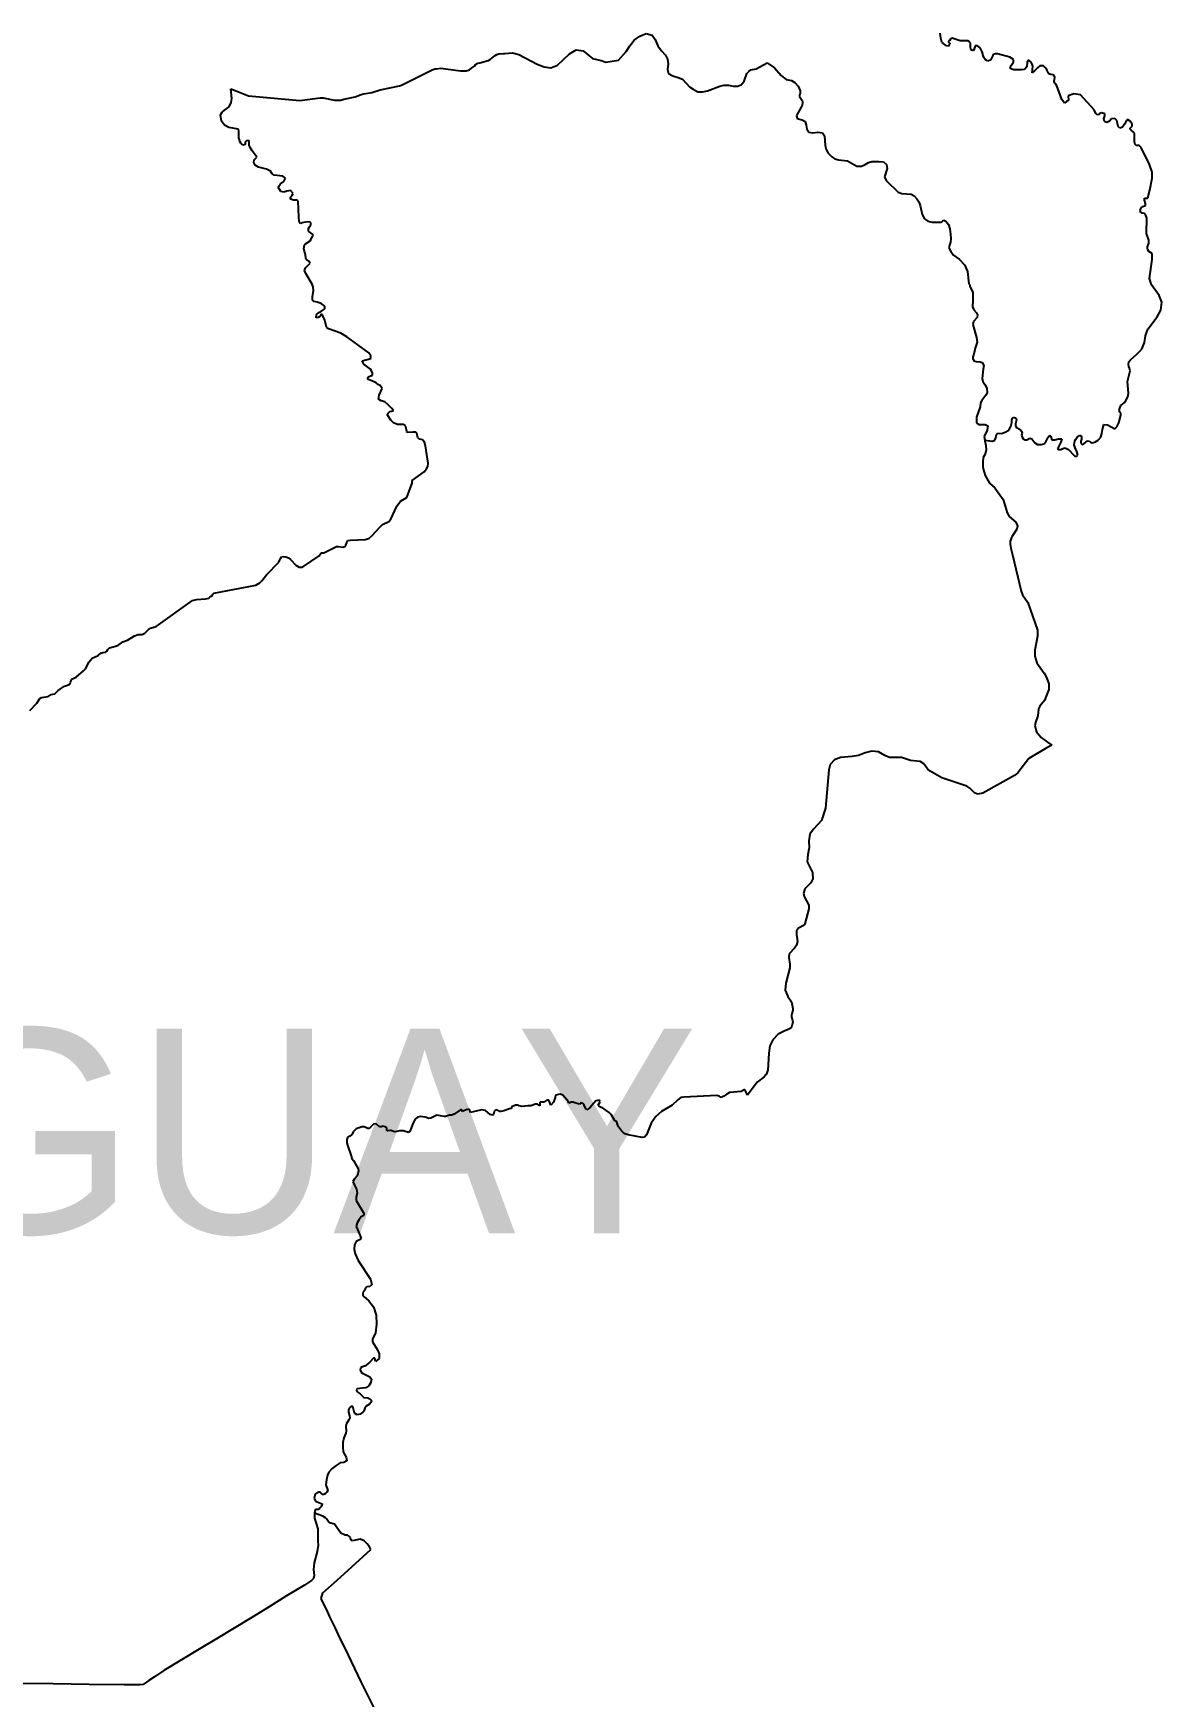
# Model space of a CAD drawing. Header units: metres. Extents: x 0 to 1325, y -1 to 773.
# Drawn here: x 442.94 to 465, y 458.05 to 490.56 of the extents above; entities that cross this region are included whole.
import ezdxf
from ezdxf.enums import TextEntityAlignment as Align

# ---------------------------------------------------------------- set-up
doc = ezdxf.new("R2010")
doc.units = ezdxf.units.M

msp = doc.modelspace()

# ---------------------------------------------------------------- linework, layer by layer
at = {"layer": 'SCORE'}
for points in [[(454.6, 490.318), (454.69, 490.428)], [(454.69, 490.428), (454.8, 490.508)], [(454.8, 490.508), (454.92, 490.558)], [(454.92, 490.558), (455.04, 490.528)], [(455.04, 490.528), (455.1, 490.438)], [(455.1, 490.438), (455.15, 490.318)], [(460.68, 490.468), (460.67, 490.568)], [(460.7, 490.388), (460.68, 490.468)], [(460.74, 490.358), (460.7, 490.388)], [(460.79, 490.318), (460.74, 490.358)], [(460.84, 490.418), (460.83, 490.408)], [(460.83, 490.408), (460.83, 490.388)], [(460.83, 490.388), (460.85, 490.368)], [(460.86, 490.348), (460.83, 490.308)], [(460.85, 490.418), (460.84, 490.418)], [(460.87, 490.448), (460.85, 490.418)], [(460.85, 490.368), (460.86, 490.348)], [(460.88, 490.458), (460.87, 490.448)], [(460.9, 490.468), (460.88, 490.458)], [(461.06, 490.418), (460.9, 490.468)], [(461.09, 490.418), (461.06, 490.418)], [(461.17, 490.418), (461.09, 490.418)], [(461.21, 490.418), (461.17, 490.418)], [(461.24, 490.398), (461.21, 490.418)], [(461.26, 490.378), (461.24, 490.398)], [(461.26, 490.348), (461.26, 490.378)], [(461.26, 490.298), (461.26, 490.348)], [(451.67, 489.988), (451.83, 490.028)], [(451.83, 490.028), (451.84, 490.028)], [(451.84, 490.028), (451.87, 490.048)], [(451.87, 490.048), (451.97, 490.128)], [(451.97, 490.128), (452, 490.148)], [(452, 490.148), (452.04, 490.158)], [(452.04, 490.158), (452.05, 490.158)], [(452.05, 490.158), (452.13, 490.168)], [(452.13, 490.168), (452.16, 490.168)], [(452.16, 490.168), (452.31, 490.178)], [(452.31, 490.178), (452.43, 490.148)], [(452.43, 490.148), (452.79, 489.958)], [(453.19, 489.938), (453.42, 490.158)], [(453.42, 490.158), (453.55, 490.238)], [(453.55, 490.238), (453.69, 490.218)], [(453.69, 490.218), (453.87, 490.068)], [(453.87, 490.068), (454.04, 490.028)], [(454.04, 490.028), (454.13, 489.998)], [(454.13, 489.998), (454.38, 490.038)], [(454.38, 490.038), (454.53, 490.208)], [(454.53, 490.208), (454.6, 490.318)], [(455.15, 490.318), (455.22, 490.218)], [(455.22, 490.218), (455.3, 490.138)], [(455.3, 490.138), (455.34, 490.058)], [(455.34, 490.058), (455.35, 489.968)], [(460.83, 490.308), (460.79, 490.318)], [(461.27, 490.248), (461.26, 490.298)], [(461.3, 490.228), (461.27, 490.248)], [(461.32, 490.228), (461.3, 490.228)], [(461.33, 490.238), (461.32, 490.228)], [(461.35, 490.318), (461.33, 490.238)], [(461.4, 490.318), (461.35, 490.318)], [(461.45, 490.278), (461.4, 490.318)], [(461.49, 490.198), (461.45, 490.278)], [(461.51, 490.128), (461.49, 490.198)], [(461.52, 490.088), (461.51, 490.128)], [(461.55, 490.048), (461.52, 490.088)], [(461.58, 490.028), (461.55, 490.048)], [(461.6, 490.018), (461.58, 490.028)], [(461.62, 490.028), (461.6, 490.018)], [(461.65, 490.038), (461.62, 490.028)], [(461.66, 490.048), (461.65, 490.038)], [(461.7, 490.128), (461.66, 490.048)], [(461.71, 490.148), (461.7, 490.128)], [(461.75, 490.158), (461.71, 490.148)], [(461.79, 490.158), (461.75, 490.158)], [(462.03, 490.098), (461.79, 490.158)], [(462.1, 490.048), (462.03, 490.098)], [(462.1, 489.998), (462.1, 490.048)], [(462.38, 490.028), (462.37, 489.998)], [(462.41, 490.028), (462.38, 490.028)], [(462.45, 489.998), (462.41, 490.028)], [(450.14, 489.548), (450.74, 489.848)], [(450.74, 489.848), (450.79, 489.868)], [(450.79, 489.868), (450.82, 489.868)], [(450.82, 489.868), (450.91, 489.878)], [(450.91, 489.878), (451.29, 489.828)], [(451.29, 489.828), (451.38, 489.828)], [(451.38, 489.828), (451.4, 489.828)], [(451.4, 489.828), (451.47, 489.848)], [(451.47, 489.848), (451.51, 489.878)], [(451.51, 489.878), (451.57, 489.928)], [(451.57, 489.928), (451.59, 489.958)], [(451.59, 489.958), (451.63, 489.978)], [(451.63, 489.978), (451.67, 489.988)], [(452.79, 489.958), (452.93, 489.908)], [(452.93, 489.908), (453.06, 489.888)], [(453.06, 489.888), (453.19, 489.938)], [(455.35, 489.968), (455.34, 489.858)], [(455.34, 489.858), (455.36, 489.778)], [(455.36, 489.778), (455.44, 489.728)], [(455.44, 489.728), (455.55, 489.698)], [(455.55, 489.698), (455.63, 489.668)], [(456.84, 489.628), (456.89, 489.778)], [(456.89, 489.778), (456.93, 489.818)], [(456.93, 489.818), (456.97, 489.848)], [(456.97, 489.848), (457.07, 489.868)], [(457.07, 489.868), (457.29, 489.988)], [(457.29, 489.988), (457.43, 489.888)], [(457.43, 489.888), (457.56, 489.738)], [(457.56, 489.738), (457.66, 489.658)], [(462.04, 489.908), (462.1, 489.998)], [(462.05, 489.868), (462.04, 489.908)], [(462.11, 489.848), (462.05, 489.868)], [(462.26, 489.848), (462.11, 489.848)], [(462.32, 489.858), (462.26, 489.848)], [(462.36, 489.908), (462.32, 489.858)], [(462.37, 489.998), (462.36, 489.908)], [(462.47, 489.958), (462.45, 489.998)], [(462.48, 489.918), (462.47, 489.958)], [(462.47, 489.788), (462.48, 489.918)], [(462.52, 489.838), (462.47, 489.788)], [(462.57, 489.888), (462.52, 489.838)], [(462.62, 489.928), (462.57, 489.888)], [(462.69, 489.928), (462.62, 489.928)], [(462.71, 489.908), (462.69, 489.928)], [(462.74, 489.878), (462.71, 489.908)], [(462.76, 489.838), (462.74, 489.878)], [(462.77, 489.808), (462.76, 489.838)], [(462.79, 489.768), (462.77, 489.808)], [(462.83, 489.758), (462.79, 489.768)], [(462.87, 489.748), (462.83, 489.758)], [(462.9, 489.738), (462.87, 489.748)], [(462.91, 489.708), (462.9, 489.738)], [(462.9, 489.618), (462.91, 489.708)], [(446.82, 489.288), (446.8, 489.478)], [(446.8, 489.478), (446.82, 489.468)], [(446.82, 489.468), (447.15, 489.338)], [(449.23, 489.318), (449.35, 489.368)], [(449.35, 489.368), (449.4, 489.378)], [(449.4, 489.378), (449.56, 489.408)], [(449.56, 489.408), (449.72, 489.458)], [(449.72, 489.458), (450.1, 489.538)], [(450.1, 489.538), (450.14, 489.548)], [(455.63, 489.668), (455.77, 489.518)], [(455.77, 489.518), (455.84, 489.468)], [(455.84, 489.468), (455.93, 489.418)], [(455.93, 489.418), (456.02, 489.418)], [(456.02, 489.418), (456.12, 489.438)], [(456.12, 489.438), (456.36, 489.528)], [(456.36, 489.528), (456.44, 489.548)], [(456.44, 489.548), (456.51, 489.548)], [(456.51, 489.548), (456.53, 489.548)], [(456.53, 489.548), (456.62, 489.528)], [(456.62, 489.528), (456.71, 489.528)], [(456.71, 489.528), (456.78, 489.558)], [(456.78, 489.558), (456.84, 489.628)], [(457.66, 489.658), (457.76, 489.638)], [(457.76, 489.638), (457.83, 489.598)], [(457.83, 489.598), (457.89, 489.528)], [(457.89, 489.528), (457.93, 489.438)], [(457.93, 489.388), (457.92, 489.358)], [(457.92, 489.358), (457.92, 489.328)], [(457.93, 489.438), (457.93, 489.388)], [(462.91, 489.588), (462.9, 489.618)], [(462.93, 489.568), (462.91, 489.588)], [(462.95, 489.538), (462.93, 489.568)], [(463.05, 489.268), (462.95, 489.538)], [(463.28, 489.378), (463.17, 489.338)], [(463.41, 489.358), (463.28, 489.378)], [(463.68, 489.068), (463.41, 489.358)], [(446.63, 489.018), (446.68, 489.058)], [(446.68, 489.058), (446.77, 489.128)], [(446.77, 489.128), (446.81, 489.208)], [(446.81, 489.208), (446.82, 489.288)], [(447.15, 489.338), (448.15, 489.248)], [(448.15, 489.248), (448.55, 489.298)], [(448.55, 489.298), (448.61, 489.298)], [(448.61, 489.298), (448.83, 489.258)], [(448.83, 489.258), (448.95, 489.258)], [(448.95, 489.258), (449.01, 489.278)], [(449.01, 489.278), (449.23, 489.318)], [(457.95, 489.118), (457.86, 488.958)], [(457.92, 489.328), (457.97, 489.248)], [(457.97, 489.158), (457.95, 489.118)], [(457.97, 489.248), (457.98, 489.208)], [(457.98, 489.208), (457.97, 489.158)], [(463.1, 489.198), (463.05, 489.268)], [(463.14, 489.228), (463.1, 489.198)], [(463.18, 489.248), (463.14, 489.228)], [(463.17, 489.338), (463.18, 489.248)], [(463.71, 488.998), (463.68, 489.068)], [(446.6, 488.968), (446.63, 489.018)], [(446.62, 488.848), (446.6, 488.968)], [(446.68, 488.768), (446.62, 488.848)], [(446.76, 488.718), (446.68, 488.768)], [(446.95, 488.688), (446.76, 488.718)], [(457.86, 488.958), (457.87, 488.898)], [(457.87, 488.898), (457.97, 488.868)], [(457.97, 488.868), (458.03, 488.838)], [(458.03, 488.838), (458.05, 488.768)], [(458.05, 488.768), (458.06, 488.688)], [(463.73, 488.978), (463.71, 488.998)], [(463.76, 488.968), (463.73, 488.978)], [(463.78, 488.978), (463.76, 488.968)], [(463.79, 488.998), (463.78, 488.978)], [(463.82, 489.008), (463.79, 488.998)], [(463.89, 488.988), (463.82, 489.008)], [(463.87, 488.888), (463.89, 488.948)], [(463.88, 488.838), (463.87, 488.888)], [(463.93, 488.818), (463.88, 488.838)], [(463.89, 488.948), (463.89, 488.988)], [(463.98, 488.848), (463.93, 488.818)], [(464.02, 488.888), (463.98, 488.848)], [(464.08, 488.898), (464.02, 488.888)], [(464.12, 488.858), (464.08, 488.898)], [(464.15, 488.738), (464.12, 488.858)], [(464.18, 488.708), (464.15, 488.738)], [(464.23, 488.728), (464.18, 488.708)], [(464.27, 488.788), (464.23, 488.728)], [(464.31, 488.858), (464.27, 488.788)], [(464.33, 488.878), (464.31, 488.858)], [(464.38, 488.848), (464.33, 488.878)], [(464.42, 488.788), (464.38, 488.848)], [(464.38, 488.708), (464.42, 488.748)], [(464.38, 488.688), (464.38, 488.708)], [(464.42, 488.748), (464.42, 488.788)], [(446.96, 488.648), (446.95, 488.688)], [(446.96, 488.588), (446.96, 488.648)], [(446.96, 488.518), (446.96, 488.588)], [(446.97, 488.478), (446.96, 488.518)], [(446.98, 488.448), (446.97, 488.478)], [(447, 488.418), (446.98, 488.448)], [(447.02, 488.388), (447, 488.418)], [(447.05, 488.378), (447.02, 488.388)], [(447.08, 488.388), (447.05, 488.378)], [(447.09, 488.448), (447.08, 488.438)], [(447.08, 488.438), (447.08, 488.418)], [(447.08, 488.418), (447.08, 488.388)], [(447.11, 488.458), (447.09, 488.448)], [(447.15, 488.468), (447.11, 488.458)], [(447.16, 488.448), (447.15, 488.468)], [(447.16, 488.378), (447.16, 488.448)], [(447.17, 488.358), (447.16, 488.378)], [(458.06, 488.688), (458.1, 488.628)], [(458.1, 488.628), (458.18, 488.618)], [(458.18, 488.618), (458.28, 488.628)], [(458.28, 488.628), (458.37, 488.618)], [(458.37, 488.618), (458.41, 488.558)], [(458.41, 488.558), (458.42, 488.368)], [(464.4, 488.668), (464.38, 488.688)], [(464.45, 488.628), (464.4, 488.668)], [(464.47, 488.608), (464.45, 488.628)], [(464.47, 488.548), (464.47, 488.608)], [(464.47, 488.438), (464.47, 488.548)], [(464.48, 488.388), (464.47, 488.438)], [(464.5, 488.368), (464.48, 488.388)], [(447.18, 488.328), (447.17, 488.358)], [(447.22, 488.268), (447.18, 488.328)], [(447.28, 488.188), (447.22, 488.268)], [(447.25, 488.038), (447.26, 488.088)], [(447.26, 488.088), (447.31, 488.138)], [(447.31, 488.138), (447.28, 488.188)], [(458.42, 488.368), (458.44, 488.288)], [(458.44, 488.288), (458.48, 488.218)], [(458.48, 488.218), (458.55, 488.148)], [(458.55, 488.148), (458.61, 488.108)], [(458.61, 488.108), (458.68, 488.088)], [(458.68, 488.088), (458.86, 488.068)], [(458.86, 488.068), (459.04, 487.968)], [(459.27, 488.038), (459.33, 488.058)], [(459.33, 488.058), (459.47, 488.058)], [(459.47, 488.058), (459.56, 488.048)], [(464.56, 488.368), (464.5, 488.368)], [(464.58, 488.348), (464.56, 488.368)], [(464.6, 488.328), (464.58, 488.348)], [(464.76, 487.998), (464.6, 488.328)], [(447.28, 487.988), (447.25, 488.038)], [(447.34, 487.948), (447.28, 487.988)], [(447.5, 487.908), (447.34, 487.948)], [(447.58, 487.868), (447.5, 487.908)], [(447.61, 487.818), (447.58, 487.868)], [(447.65, 487.788), (447.61, 487.818)], [(447.82, 487.768), (447.65, 487.788)], [(447.87, 487.728), (447.82, 487.768)], [(447.84, 487.668), (447.87, 487.728)], [(459.04, 487.968), (459.13, 487.968)], [(459.13, 487.968), (459.2, 487.998)], [(459.2, 487.998), (459.27, 488.038)], [(459.56, 488.048), (459.62, 487.998)], [(459.63, 487.918), (459.58, 487.758)], [(459.58, 487.758), (459.61, 487.688)], [(459.62, 487.998), (459.63, 487.918)], [(464.81, 487.848), (464.76, 487.998)], [(464.77, 487.498), (464.81, 487.728)], [(464.81, 487.728), (464.81, 487.848)], [(447.73, 487.558), (447.77, 487.618)], [(447.78, 487.468), (447.73, 487.558)], [(447.77, 487.618), (447.84, 487.668)], [(447.84, 487.458), (447.78, 487.468)], [(447.9, 487.478), (447.84, 487.458)], [(447.97, 487.488), (447.9, 487.478)], [(448.02, 487.428), (447.97, 487.488)], [(448, 487.398), (448.02, 487.428)], [(459.61, 487.688), (459.85, 487.458)], [(459.85, 487.458), (459.92, 487.428)], [(459.92, 487.428), (460.1, 487.418)], [(460.1, 487.418), (460.16, 487.388)], [(464.73, 487.348), (464.77, 487.498)], [(447.97, 487.358), (448, 487.398)], [(447.97, 487.318), (447.97, 487.358)], [(448.03, 487.298), (447.97, 487.318)], [(448.07, 487.298), (448.03, 487.298)], [(448.1, 487.298), (448.07, 487.298)], [(448.12, 487.278), (448.1, 487.298)], [(448.13, 486.968), (448.12, 487.278)], [(460.16, 487.388), (460.21, 487.328)], [(460.21, 487.328), (460.25, 487.268)], [(460.25, 487.268), (460.28, 487.198)], [(460.28, 487.198), (460.32, 487.018)], [(464.58, 487.098), (464.6, 487.148)], [(464.59, 487.058), (464.58, 487.098)], [(464.6, 487.148), (464.63, 487.178)], [(464.63, 487.178), (464.66, 487.188)], [(464.66, 487.298), (464.66, 487.338)], [(464.66, 487.338), (464.67, 487.338)], [(464.68, 487.238), (464.66, 487.298)], [(464.66, 487.188), (464.68, 487.198)], [(464.67, 487.338), (464.72, 487.338)], [(464.68, 487.198), (464.68, 487.238)], [(464.72, 487.338), (464.73, 487.348)], [(448.14, 486.888), (448.13, 486.968)], [(448.16, 486.848), (448.14, 486.888)], [(448.17, 486.838), (448.16, 486.848)], [(448.19, 486.858), (448.17, 486.838)], [(448.31, 486.878), (448.19, 486.858)], [(448.35, 486.868), (448.31, 486.878)], [(448.32, 486.748), (448.34, 486.778)], [(448.34, 486.778), (448.36, 486.808)], [(448.37, 486.848), (448.35, 486.868)], [(448.36, 486.808), (448.37, 486.848)], [(460.32, 487.018), (460.36, 486.938)], [(460.36, 486.938), (460.43, 486.888)], [(460.43, 486.888), (460.51, 486.868)], [(460.51, 486.868), (460.68, 486.868)], [(460.68, 486.868), (460.7, 486.878)], [(460.7, 486.878), (460.72, 486.898)], [(460.72, 486.898), (460.74, 486.908)], [(460.74, 486.908), (460.78, 486.888)], [(460.78, 486.888), (460.83, 486.828)], [(460.83, 486.828), (460.86, 486.738)], [(464.62, 487.048), (464.59, 487.058)], [(464.66, 487.038), (464.62, 487.048)], [(464.68, 487.018), (464.66, 487.038)], [(464.71, 486.948), (464.68, 487.018)], [(464.7, 486.728), (464.71, 486.878)], [(464.71, 486.878), (464.71, 486.948)], [(448.23, 486.358), (448.24, 486.428)], [(448.24, 486.428), (448.26, 486.448)], [(448.26, 486.448), (448.35, 486.508)], [(448.32, 486.698), (448.32, 486.748)], [(448.33, 486.688), (448.32, 486.698)], [(448.4, 486.638), (448.33, 486.688)], [(448.35, 486.508), (448.37, 486.538)], [(448.37, 486.538), (448.4, 486.598)], [(448.42, 486.618), (448.4, 486.638)], [(448.4, 486.598), (448.42, 486.618)], [(460.87, 486.478), (460.85, 486.418)], [(460.86, 486.738), (460.87, 486.638)], [(460.87, 486.638), (460.88, 486.548)], [(460.88, 486.548), (460.87, 486.478)], [(464.7, 486.648), (464.7, 486.728)], [(464.75, 486.518), (464.7, 486.648)], [(464.72, 486.388), (464.74, 486.438)], [(464.74, 486.438), (464.75, 486.458)], [(464.75, 486.458), (464.75, 486.518)], [(448.24, 486.298), (448.23, 486.358)], [(448.26, 486.238), (448.24, 486.298)], [(448.27, 486.168), (448.26, 486.238)], [(448.28, 486.138), (448.27, 486.168)], [(448.33, 486.108), (448.28, 486.138)], [(448.35, 486.068), (448.33, 486.108)], [(460.85, 486.418), (460.84, 486.368)], [(460.84, 486.368), (460.88, 486.298)], [(460.88, 486.298), (460.93, 486.228)], [(460.93, 486.228), (461.04, 486.148)], [(461.04, 486.148), (461.15, 486.028)], [(464.72, 486.358), (464.72, 486.388)], [(464.73, 486.328), (464.72, 486.358)], [(464.75, 486.298), (464.73, 486.328)], [(464.81, 486.258), (464.75, 486.298)], [(464.76, 485.768), (464.81, 486.138)], [(464.81, 486.138), (464.81, 486.258)], [(448.24, 485.928), (448.26, 485.978)], [(448.27, 485.868), (448.24, 485.928)], [(448.26, 485.978), (448.35, 486.068)], [(448.39, 485.658), (448.27, 485.868)], [(461.15, 486.028), (461.18, 485.968)], [(461.18, 485.968), (461.2, 485.908)], [(461.2, 485.908), (461.23, 485.668)], [(448.41, 485.598), (448.39, 485.658)], [(448.4, 485.408), (448.42, 485.538)], [(448.42, 485.538), (448.41, 485.598)], [(461.23, 485.668), (461.25, 485.648)], [(461.25, 485.648), (461.25, 485.618)], [(461.25, 485.618), (461.31, 485.498)], [(461.31, 485.498), (461.31, 485.318)], [(464.8, 485.648), (464.76, 485.768)], [(464.95, 485.438), (464.8, 485.648)], [(448.4, 485.348), (448.4, 485.408)], [(448.43, 485.318), (448.4, 485.348)], [(448.49, 485.308), (448.43, 485.318)], [(448.57, 485.278), (448.49, 485.308)], [(448.52, 485.108), (448.58, 485.138)], [(448.64, 485.228), (448.57, 485.278)], [(448.58, 485.138), (448.64, 485.178)], [(448.64, 485.178), (448.64, 485.228)], [(461.31, 485.318), (461.3, 485.238)], [(461.3, 485.238), (461.3, 485.228)], [(461.3, 485.228), (461.3, 485.218)], [(461.3, 485.218), (461.33, 485.158)], [(461.33, 485.158), (461.38, 485.098)], [(464.91, 485.018), (464.98, 485.148)], [(465, 485.308), (464.95, 485.438)], [(464.98, 485.148), (465, 485.308)], [(448.47, 484.998), (448.48, 485.068)], [(448.51, 485.008), (448.47, 484.998)], [(448.48, 485.068), (448.52, 485.108)], [(448.54, 485.028), (448.51, 485.008)], [(448.56, 485.048), (448.54, 485.028)], [(448.57, 485.078), (448.56, 485.048)], [(448.6, 485.038), (448.57, 485.078)], [(448.64, 484.958), (448.6, 485.038)], [(448.67, 484.818), (448.64, 484.958)], [(448.71, 484.788), (448.67, 484.818)], [(461.32, 484.928), (461.31, 484.868)], [(461.31, 484.868), (461.38, 484.618)], [(461.39, 485.008), (461.32, 484.928)], [(461.38, 485.098), (461.4, 485.058)], [(461.4, 485.058), (461.39, 485.008)], [(464.73, 484.778), (464.91, 485.018)], [(448.95, 484.698), (448.71, 484.788)], [(449.07, 484.628), (448.95, 484.698)], [(449.5, 484.318), (449.07, 484.628)], [(461.39, 484.528), (461.35, 484.408)], [(461.38, 484.618), (461.39, 484.528)], [(464.61, 484.388), (464.66, 484.518)], [(464.66, 484.518), (464.68, 484.648)], [(464.68, 484.648), (464.73, 484.778)], [(449.37, 484.158), (449.54, 484.208)], [(449.4, 484.098), (449.37, 484.158)], [(449.54, 484.258), (449.5, 484.318)], [(449.54, 484.208), (449.54, 484.258)], [(461.33, 484.288), (461.31, 484.238)], [(461.31, 484.238), (461.31, 484.208)], [(461.31, 484.208), (461.33, 484.158)], [(461.35, 484.408), (461.33, 484.288)], [(461.33, 484.158), (461.37, 484.148)], [(464.36, 484.138), (464.39, 484.178)], [(464.39, 484.178), (464.51, 484.288)], [(464.51, 484.288), (464.61, 484.388)], [(449.53, 483.998), (449.4, 484.098)], [(449.48, 483.818), (449.49, 483.848)], [(449.49, 483.848), (449.57, 483.878)], [(449.55, 483.968), (449.53, 483.998)], [(449.57, 483.918), (449.55, 483.968)], [(449.57, 483.878), (449.57, 483.918)], [(461.37, 484.148), (461.45, 484.138)], [(461.45, 484.138), (461.49, 484.128)], [(461.49, 484.128), (461.52, 484.068)], [(461.51, 483.998), (461.49, 483.818)], [(461.52, 484.068), (461.51, 483.998)], [(464.33, 483.758), (464.38, 483.968)], [(464.35, 484.088), (464.36, 484.138)], [(464.36, 484.048), (464.35, 484.088)], [(464.37, 484.018), (464.36, 484.048)], [(464.38, 483.968), (464.37, 484.018)], [(449.49, 483.798), (449.48, 483.818)], [(449.56, 483.768), (449.49, 483.798)], [(449.64, 483.728), (449.56, 483.768)], [(449.69, 483.688), (449.64, 483.728)], [(449.72, 483.678), (449.69, 483.688)], [(449.7, 483.488), (449.76, 483.618)], [(449.76, 483.618), (449.72, 483.678)], [(461.49, 483.818), (461.5, 483.758)], [(461.5, 483.758), (461.54, 483.698)], [(461.54, 483.698), (461.58, 483.628)], [(461.59, 483.538), (461.56, 483.488)], [(461.58, 483.628), (461.59, 483.538)], [(464.35, 483.528), (464.33, 483.758)], [(464.34, 483.458), (464.35, 483.528)], [(449.69, 483.408), (449.7, 483.488)], [(449.74, 483.378), (449.69, 483.408)], [(449.81, 483.358), (449.74, 483.378)], [(449.88, 483.298), (449.81, 483.358)], [(449.94, 483.238), (449.88, 483.298)], [(449.91, 483.168), (449.94, 483.178)], [(449.98, 483.188), (449.94, 483.238)], [(449.94, 483.178), (449.98, 483.188)], [(461.45, 483.258), (461.38, 483.058)], [(461.46, 483.338), (461.45, 483.258)], [(461.48, 483.388), (461.46, 483.338)], [(461.56, 483.488), (461.48, 483.388)], [(464.17, 483.188), (464.18, 483.238)], [(464.18, 483.158), (464.17, 483.188)], [(464.18, 483.238), (464.2, 483.288)], [(464.2, 483.288), (464.27, 483.348)], [(464.27, 483.348), (464.3, 483.388)], [(464.3, 483.388), (464.34, 483.458)], [(449.86, 483.108), (449.88, 483.138)], [(449.93, 482.998), (449.86, 483.108)], [(449.88, 483.138), (449.91, 483.168)], [(449.98, 482.948), (449.93, 482.998)], [(450.06, 482.918), (449.98, 482.948)], [(450.1, 482.918), (450.06, 482.918)], [(450.14, 482.918), (450.1, 482.918)], [(450.17, 482.918), (450.14, 482.918)], [(450.21, 482.898), (450.17, 482.918)], [(450.22, 482.868), (450.21, 482.898)], [(450.24, 482.778), (450.22, 482.868)], [(461.38, 483.058), (461.38, 482.948)], [(461.38, 482.948), (461.42, 482.918)], [(461.42, 482.918), (461.55, 482.918)], [(461.55, 482.918), (461.6, 482.888)], [(461.6, 482.888), (461.59, 482.808)], [(462.01, 482.808), (462.05, 482.878)], [(462.05, 482.878), (462.07, 482.958)], [(462.07, 482.998), (462.08, 483.038)], [(462.07, 482.958), (462.07, 482.998)], [(462.08, 483.038), (462.1, 483.058)], [(462.1, 483.058), (462.14, 483.048)], [(462.14, 483.048), (462.16, 483.008)], [(462.16, 483.008), (462.14, 482.928)], [(462.14, 482.928), (462.14, 482.888)], [(462.14, 482.888), (462.16, 482.858)], [(462.16, 482.858), (462.23, 482.818)], [(463.84, 482.818), (463.87, 482.918)], [(463.87, 482.918), (463.94, 482.908)], [(463.94, 482.908), (464.08, 482.828)], [(464.08, 482.828), (464.12, 482.868)], [(464.12, 482.868), (464.16, 482.948)], [(464.16, 482.948), (464.2, 483.098)], [(464.2, 483.128), (464.18, 483.158)], [(464.2, 483.098), (464.2, 483.128)], [(450.25, 482.758), (450.24, 482.778)], [(450.36, 482.768), (450.25, 482.758)], [(450.42, 482.768), (450.36, 482.768)], [(450.44, 482.748), (450.42, 482.768)], [(450.46, 482.658), (450.44, 482.748)], [(450.5, 482.628), (450.46, 482.658)], [(450.55, 482.618), (450.5, 482.628)], [(450.59, 482.568), (450.55, 482.618)], [(450.61, 482.498), (450.59, 482.568)], [(461.59, 482.808), (461.53, 482.678)], [(461.53, 482.678), (461.54, 482.608)], [(461.54, 482.608), (461.69, 482.588)], [(461.54, 482.608), (461.54, 482.598)], [(461.54, 482.598), (461.56, 482.508)], [(461.69, 482.588), (461.74, 482.608)], [(461.74, 482.608), (461.76, 482.658)], [(461.76, 482.658), (461.77, 482.718)], [(461.77, 482.718), (461.79, 482.748)], [(461.79, 482.748), (461.87, 482.738)], [(461.87, 482.738), (461.94, 482.768)], [(461.94, 482.768), (462.01, 482.808)], [(462.23, 482.818), (462.26, 482.788)], [(462.26, 482.788), (462.27, 482.748)], [(462.27, 482.748), (462.26, 482.708)], [(462.26, 482.708), (462.27, 482.668)], [(462.27, 482.668), (462.29, 482.638)], [(462.29, 482.638), (462.33, 482.618)], [(462.33, 482.618), (462.36, 482.618)], [(462.36, 482.618), (462.42, 482.648)], [(462.42, 482.648), (462.46, 482.638)], [(462.46, 482.638), (462.52, 482.558)], [(462.52, 482.558), (462.57, 482.528)], [(462.57, 482.528), (462.65, 482.528)], [(462.65, 482.528), (462.7, 482.538)], [(462.7, 482.538), (462.74, 482.588)], [(462.74, 482.588), (462.78, 482.668)], [(462.78, 482.668), (462.81, 482.708)], [(462.81, 482.708), (462.83, 482.678)], [(462.83, 482.678), (462.85, 482.618)], [(462.85, 482.618), (462.88, 482.618)], [(462.88, 482.618), (462.91, 482.618)], [(462.91, 482.618), (462.98, 482.638)], [(463.03, 482.568), (462.96, 482.438)], [(462.98, 482.638), (463.05, 482.638)], [(463.05, 482.638), (463.03, 482.568)], [(463.29, 482.518), (463.3, 482.598)], [(463.3, 482.598), (463.32, 482.628)], [(463.32, 482.628), (463.35, 482.668)], [(463.35, 482.668), (463.39, 482.698)], [(463.39, 482.698), (463.42, 482.698)], [(463.42, 482.698), (463.43, 482.668)], [(463.43, 482.628), (463.42, 482.588)], [(463.42, 482.588), (463.42, 482.548)], [(463.42, 482.548), (463.45, 482.518)], [(463.43, 482.668), (463.43, 482.628)], [(463.45, 482.518), (463.48, 482.538)], [(463.48, 482.538), (463.55, 482.598)], [(463.55, 482.598), (463.59, 482.588)], [(463.59, 482.588), (463.61, 482.568)], [(463.61, 482.568), (463.64, 482.558)], [(463.64, 482.558), (463.69, 482.568)], [(463.69, 482.568), (463.76, 482.608)], [(463.76, 482.608), (463.81, 482.668)], [(463.81, 482.668), (463.83, 482.738)], [(463.83, 482.738), (463.84, 482.818)], [(450.66, 482.158), (450.61, 482.498)], [(461.51, 482.268), (461.5, 482.178)], [(461.55, 482.338), (461.51, 482.268)], [(461.57, 482.418), (461.55, 482.338)], [(461.56, 482.508), (461.57, 482.418)], [(462.96, 482.438), (462.99, 482.428)], [(462.99, 482.428), (463.03, 482.428)], [(463.03, 482.428), (463.1, 482.458)], [(463.1, 482.458), (463.14, 482.448)], [(463.14, 482.448), (463.18, 482.428)], [(463.18, 482.428), (463.28, 482.318)], [(463.28, 482.318), (463.3, 482.298)], [(463.31, 482.458), (463.29, 482.518)], [(463.3, 482.298), (463.32, 482.298)], [(463.34, 482.388), (463.31, 482.458)], [(463.32, 482.298), (463.34, 482.298)], [(463.36, 482.318), (463.34, 482.388)], [(463.34, 482.298), (463.36, 482.318)], [(450.35, 481.818), (450.58, 481.988)], [(450.58, 481.988), (450.63, 482.048)], [(450.63, 482.048), (450.65, 482.098)], [(450.65, 482.098), (450.66, 482.158)], [(461.5, 482.178), (461.5, 482.098)], [(461.5, 482.098), (461.51, 482.048)], [(461.51, 482.048), (461.55, 481.918)], [(461.55, 481.918), (461.63, 481.768)], [(450.24, 481.488), (450.35, 481.768)], [(450.35, 481.768), (450.35, 481.818)], [(461.63, 481.768), (461.74, 481.678)], [(461.74, 481.678), (461.8, 481.588)], [(461.8, 481.588), (461.9, 481.448)], [(449.93, 481.068), (450.05, 481.318)], [(450.05, 481.318), (450.12, 481.418)], [(450.12, 481.418), (450.24, 481.488)], [(461.9, 481.448), (461.98, 481.188)], [(449.56, 480.738), (449.72, 480.918)], [(449.72, 480.918), (449.77, 480.958)], [(449.77, 480.958), (449.89, 481.018)], [(449.89, 481.018), (449.93, 481.068)], [(461.98, 481.188), (462.02, 481.118)], [(462.02, 481.118), (462.15, 481.008)], [(462.15, 481.008), (462.18, 480.938)], [(462.18, 480.938), (462.17, 480.868)], [(449.05, 480.558), (449.07, 480.608)], [(449.07, 480.608), (449.09, 480.648)], [(449.09, 480.648), (449.14, 480.658)], [(449.14, 480.658), (449.43, 480.668)], [(449.43, 480.668), (449.5, 480.688)], [(449.5, 480.688), (449.56, 480.738)], [(462.07, 480.718), (462.04, 480.638)], [(462.04, 480.638), (462.04, 480.578)], [(462.04, 480.578), (462.05, 480.498)], [(462.17, 480.868), (462.07, 480.718)], [(447.74, 480.228), (447.76, 480.268)], [(447.76, 480.268), (447.77, 480.298)], [(447.77, 480.298), (447.79, 480.328)], [(447.79, 480.328), (447.84, 480.338)], [(447.84, 480.338), (447.88, 480.328)], [(447.88, 480.328), (447.93, 480.308)], [(447.93, 480.308), (447.97, 480.278)], [(447.97, 480.278), (448.07, 480.168)], [(448.2, 480.128), (448.53, 480.348)], [(448.53, 480.348), (448.57, 480.408)], [(448.57, 480.408), (448.62, 480.408)], [(448.62, 480.408), (448.87, 480.528)], [(448.87, 480.528), (448.91, 480.528)], [(448.91, 480.528), (448.99, 480.518)], [(448.99, 480.518), (449.03, 480.528)], [(449.03, 480.528), (449.05, 480.558)], [(462.05, 480.498), (462.08, 480.368)], [(462.08, 480.368), (462.25, 479.658)], [(447.41, 479.858), (447.5, 479.978)], [(447.5, 479.978), (447.74, 480.228)], [(448.07, 480.168), (448.14, 480.128)], [(448.14, 480.128), (448.2, 480.128)], [(446.44, 479.568), (446.45, 479.598)], [(446.45, 479.598), (446.47, 479.618)], [(446.47, 479.618), (447.29, 479.778)], [(447.29, 479.778), (447.37, 479.818)], [(447.37, 479.818), (447.41, 479.858)], [(462.25, 479.658), (462.28, 479.588)], [(445.34, 478.968), (446.05, 479.478)], [(446.05, 479.478), (446.13, 479.498)], [(446.13, 479.498), (446.31, 479.508)], [(446.31, 479.508), (446.37, 479.518)], [(446.37, 479.518), (446.39, 479.538)], [(446.39, 479.538), (446.42, 479.558)], [(446.42, 479.558), (446.44, 479.568)], [(462.28, 479.588), (462.38, 479.438)], [(462.38, 479.438), (462.43, 479.308)], [(462.43, 479.308), (462.57, 478.898)], [(445.23, 478.938), (445.34, 478.968)], [(444.59, 478.598), (444.69, 478.668)], [(444.69, 478.668), (444.78, 478.698)], [(444.78, 478.698), (444.92, 478.788)], [(444.92, 478.788), (444.99, 478.808)], [(444.99, 478.808), (445.06, 478.808)], [(445.06, 478.808), (445.08, 478.818)], [(445.08, 478.818), (445.12, 478.838)], [(445.12, 478.838), (445.19, 478.908)], [(445.19, 478.908), (445.23, 478.938)], [(462.57, 478.778), (462.52, 478.508)], [(462.57, 478.898), (462.57, 478.778)], [(444.03, 478.278), (444.09, 478.348)], [(444.09, 478.348), (444.21, 478.398)], [(444.21, 478.398), (444.26, 478.448)], [(444.26, 478.448), (444.3, 478.458)], [(444.3, 478.458), (444.35, 478.468)], [(444.35, 478.468), (444.38, 478.488)], [(444.38, 478.488), (444.4, 478.518)], [(444.4, 478.518), (444.43, 478.548)], [(444.43, 478.548), (444.59, 478.598)], [(462.52, 478.508), (462.52, 478.388)], [(462.52, 478.388), (462.56, 478.258)], [(443.69, 477.938), (443.78, 477.978)], [(443.78, 477.978), (443.92, 478.098)], [(443.92, 478.098), (443.96, 478.138)], [(443.96, 478.138), (444.03, 478.278)], [(462.56, 478.258), (462.7, 478.058)], [(462.7, 478.058), (462.75, 477.968)], [(443.29, 477.638), (443.36, 477.648)], [(443.36, 477.648), (443.39, 477.678)], [(443.39, 477.678), (443.43, 477.718)], [(443.43, 477.718), (443.47, 477.748)], [(443.47, 477.748), (443.55, 477.798)], [(443.55, 477.798), (443.63, 477.828)], [(443.63, 477.828), (443.66, 477.848)], [(443.66, 477.848), (443.67, 477.878)], [(443.67, 477.878), (443.68, 477.908)], [(443.68, 477.908), (443.69, 477.938)], [(462.79, 477.738), (462.74, 477.608)], [(462.75, 477.968), (462.79, 477.848)], [(462.79, 477.848), (462.79, 477.738)], [(442.87, 477.328), (443.01, 477.468)], [(443.01, 477.468), (443.07, 477.558)], [(443.07, 477.558), (443.1, 477.578)], [(443.1, 477.578), (443.14, 477.588)], [(443.14, 477.588), (443.23, 477.598)], [(443.23, 477.598), (443.29, 477.638)], [(462.59, 477.358), (462.58, 477.218)], [(462.62, 477.408), (462.59, 477.358)], [(462.71, 477.518), (462.62, 477.408)], [(462.74, 477.608), (462.71, 477.518)], [(462.53, 477.088), (462.52, 477.028)], [(462.52, 477.028), (462.55, 476.908)], [(462.58, 477.218), (462.53, 477.088)], [(462.55, 476.908), (462.64, 476.798)], [(462.64, 476.798), (462.77, 476.708)], [(462.77, 476.708), (462.85, 476.648)], [(458.6, 476.358), (458.52, 476.268)], [(458.72, 476.408), (458.6, 476.358)], [(458.95, 476.428), (458.72, 476.408)], [(459.07, 476.448), (458.95, 476.428)], [(459.2, 476.498), (459.07, 476.448)], [(459.33, 476.528), (459.2, 476.498)], [(459.46, 476.518), (459.33, 476.528)], [(459.59, 476.448), (459.46, 476.518)], [(459.68, 476.408), (459.59, 476.448)], [(459.91, 476.408), (459.68, 476.408)], [(460.03, 476.368), (459.91, 476.408)], [(460.09, 476.348), (460.03, 476.368)], [(460.21, 476.338), (460.09, 476.348)], [(462.4, 476.388), (462.19, 476.108)], [(462.74, 476.588), (462.4, 476.388)], [(462.85, 476.648), (462.74, 476.588)], [(458.49, 476.168), (458.43, 475.418)], [(458.52, 476.268), (458.49, 476.168)], [(460.28, 476.328), (460.21, 476.338)], [(460.34, 476.288), (460.28, 476.328)], [(460.42, 476.188), (460.34, 476.288)], [(460.47, 476.138), (460.42, 476.188)], [(460.7, 476.008), (460.47, 476.138)], [(462.12, 476.058), (461.5, 475.708)], [(462.19, 476.108), (462.12, 476.058)], [(461.19, 475.848), (460.7, 476.008)], [(461.25, 475.808), (461.19, 475.848)], [(461.34, 475.718), (461.25, 475.808)], [(461.4, 475.688), (461.34, 475.718)], [(461.5, 475.708), (461.4, 475.688)], [(458.43, 475.418), (458.35, 475.178)], [(458.35, 475.178), (458.19, 475.008)], [(458.12, 474.908), (458.1, 474.778)], [(458.1, 474.778), (458.11, 474.638)], [(458.19, 475.008), (458.12, 474.908)], [(458.08, 474.508), (458.07, 474.368)], [(458.1, 474.618), (458.08, 474.508)], [(458.11, 474.638), (458.1, 474.618)], [(458.07, 474.368), (458.17, 474.158)], [(458.17, 474.158), (458.18, 474.038)], [(458.02, 473.838), (458, 473.758)], [(458, 473.758), (458.01, 473.688)], [(458.14, 473.958), (458.02, 473.838)], [(458.18, 474.038), (458.14, 473.958)], [(458.01, 473.688), (458.1, 473.518)], [(458.1, 473.448), (458.02, 473.158)], [(458.1, 473.518), (458.1, 473.448)], [(458.01, 473.128), (457.9, 473.068)], [(458.02, 473.158), (458.01, 473.128)], [(457.9, 473.068), (457.86, 473.018)], [(457.86, 473.018), (457.86, 472.948)], [(457.86, 472.948), (457.88, 472.808)], [(457.88, 472.808), (457.86, 472.738)], [(457.72, 472.568), (457.71, 472.498)], [(457.71, 472.498), (457.73, 472.368)], [(457.82, 472.678), (457.72, 472.568)], [(457.86, 472.738), (457.82, 472.678)], [(457.73, 472.298), (457.65, 471.998)], [(457.73, 472.368), (457.73, 472.298)], [(457.65, 471.998), (457.64, 471.858)], [(457.64, 471.858), (457.69, 471.738)], [(457.69, 471.738), (457.76, 471.628)], [(457.76, 471.628), (457.79, 471.498)], [(457.79, 471.468), (457.77, 471.398)], [(457.79, 471.498), (457.79, 471.468)], [(457.77, 471.158), (457.75, 471.118)], [(457.77, 471.398), (457.76, 471.368)], [(457.76, 471.368), (457.76, 471.338)], [(457.76, 471.338), (457.78, 471.268)], [(457.79, 471.238), (457.77, 471.158)], [(457.78, 471.268), (457.79, 471.238)], [(457.4, 470.888), (457.34, 470.768)], [(457.5, 470.998), (457.4, 470.888)], [(457.62, 471.058), (457.5, 470.998)], [(457.7, 471.088), (457.62, 471.058)], [(457.75, 471.118), (457.7, 471.088)], [(457.32, 470.628), (457.3, 470.298)], [(457.34, 470.768), (457.32, 470.628)], [(457.23, 470.168), (457.09, 470.058)], [(457.27, 470.208), (457.23, 470.168)], [(457.3, 470.298), (457.27, 470.208)], [(456.55, 469.858), (456.5, 469.828)], [(456.78, 469.878), (456.55, 469.858)], [(456.85, 469.918), (456.78, 469.878)], [(456.86, 469.888), (456.85, 469.918)], [(456.9, 469.808), (456.86, 469.888)], [(457.09, 470.058), (456.9, 469.808)], [(451.29, 469.518), (451.17, 469.438)], [(451.31, 469.518), (451.29, 469.518)], [(451.33, 469.488), (451.31, 469.518)], [(451.42, 469.528), (451.36, 469.498)], [(451.46, 469.528), (451.42, 469.528)], [(451.48, 469.508), (451.46, 469.528)], [(451.71, 469.518), (451.54, 469.478)], [(451.78, 469.508), (451.71, 469.518)], [(452.01, 469.518), (451.97, 469.508)], [(452.03, 469.508), (452.01, 469.518)], [(452.25, 469.538), (452.14, 469.498)], [(452.28, 469.548), (452.25, 469.538)], [(452.29, 469.558), (452.28, 469.548)], [(452.31, 469.588), (452.29, 469.578)], [(452.29, 469.578), (452.29, 469.558)], [(452.37, 469.608), (452.31, 469.588)], [(452.4, 469.608), (452.37, 469.608)], [(452.42, 469.608), (452.4, 469.608)], [(452.44, 469.598), (452.42, 469.608)], [(452.49, 469.588), (452.44, 469.598)], [(452.61, 469.598), (452.49, 469.588)], [(452.67, 469.598), (452.61, 469.598)], [(452.76, 469.628), (452.67, 469.598)], [(452.8, 469.628), (452.76, 469.628)], [(452.84, 469.598), (452.8, 469.628)], [(452.85, 469.678), (452.84, 469.658)], [(452.84, 469.658), (452.84, 469.598)], [(452.88, 469.668), (452.85, 469.678)], [(452.92, 469.668), (452.88, 469.668)], [(452.98, 469.708), (452.92, 469.668)], [(453.02, 469.708), (452.98, 469.708)], [(453.06, 469.608), (453.02, 469.708)], [(453.11, 469.668), (453.06, 469.608)], [(453.14, 469.758), (453.11, 469.668)], [(453.15, 469.808), (453.14, 469.758)], [(453.24, 469.828), (453.15, 469.808)], [(453.29, 469.808), (453.24, 469.828)], [(453.37, 469.718), (453.29, 469.808)], [(453.4, 469.678), (453.37, 469.718)], [(453.4, 469.658), (453.4, 469.678)], [(453.41, 469.648), (453.4, 469.658)], [(453.46, 469.668), (453.41, 469.648)], [(453.49, 469.668), (453.46, 469.668)], [(453.61, 469.628), (453.49, 469.668)], [(453.64, 469.638), (453.61, 469.628)], [(453.65, 469.658), (453.64, 469.648)], [(453.64, 469.648), (453.64, 469.638)], [(453.69, 469.638), (453.65, 469.658)], [(453.71, 469.608), (453.69, 469.638)], [(453.74, 469.538), (453.71, 469.608)], [(453.76, 469.518), (453.74, 469.538)], [(453.82, 469.558), (453.76, 469.518)], [(453.94, 469.698), (453.82, 469.558)], [(454, 469.708), (453.94, 469.698)], [(453.98, 469.608), (454.02, 469.678)], [(454, 469.588), (453.98, 469.608)], [(454.02, 469.678), (454, 469.708)], [(454.04, 469.568), (454, 469.588)], [(454.07, 469.558), (454.04, 469.568)], [(454.2, 469.468), (454.07, 469.558)], [(455.43, 469.608), (455.22, 469.488)], [(455.54, 469.718), (455.43, 469.608)], [(455.6, 469.758), (455.54, 469.718)], [(455.66, 469.768), (455.6, 469.758)], [(456.3, 469.798), (455.66, 469.768)], [(456.35, 469.788), (456.3, 469.798)], [(456.39, 469.758), (456.35, 469.788)], [(456.44, 469.788), (456.39, 469.758)], [(456.5, 469.828), (456.44, 469.788)], [(449.58, 469.228), (449.53, 469.178)], [(449.6, 469.248), (449.58, 469.228)], [(449.65, 469.238), (449.6, 469.248)], [(449.71, 469.188), (449.65, 469.238)], [(449.78, 469.198), (449.74, 469.188)], [(449.81, 469.188), (449.78, 469.198)], [(450.36, 469.248), (450.3, 469.098)], [(450.4, 469.328), (450.36, 469.248)], [(450.45, 469.378), (450.4, 469.328)], [(450.51, 469.388), (450.45, 469.378)], [(450.6, 469.378), (450.51, 469.388)], [(450.63, 469.368), (450.6, 469.378)], [(450.65, 469.358), (450.63, 469.368)], [(450.67, 469.348), (450.65, 469.358)], [(450.71, 469.358), (450.67, 469.348)], [(450.74, 469.368), (450.71, 469.358)], [(450.83, 469.418), (450.74, 469.368)], [(450.97, 469.388), (450.83, 469.418)], [(451, 469.388), (450.97, 469.388)], [(451.08, 469.418), (451, 469.388)], [(451.12, 469.418), (451.08, 469.418)], [(451.17, 469.438), (451.12, 469.418)], [(451.36, 469.498), (451.33, 469.488)], [(451.48, 469.488), (451.48, 469.508)], [(451.49, 469.468), (451.48, 469.488)], [(451.54, 469.478), (451.49, 469.468)], [(451.87, 469.428), (451.78, 469.508)], [(451.92, 469.418), (451.87, 469.428)], [(451.94, 469.428), (451.92, 469.418)], [(451.95, 469.488), (451.94, 469.428)], [(451.97, 469.508), (451.95, 469.488)], [(452.05, 469.488), (452.03, 469.508)], [(452.08, 469.488), (452.05, 469.488)], [(452.14, 469.498), (452.08, 469.488)], [(454.24, 469.428), (454.2, 469.468)], [(454.3, 469.318), (454.24, 469.428)], [(454.31, 469.308), (454.3, 469.318)], [(454.34, 469.298), (454.31, 469.308)], [(454.35, 469.278), (454.34, 469.298)], [(454.37, 469.218), (454.35, 469.278)], [(454.38, 469.188), (454.37, 469.218)], [(455.02, 469.258), (454.93, 469.028)], [(455.11, 469.388), (455.02, 469.258)], [(455.22, 469.488), (455.11, 469.388)], [(449.08, 468.978), (449.07, 468.938)], [(449.07, 468.938), (449.07, 468.878)], [(449.07, 468.878), (449.08, 468.828)], [(449.13, 469.008), (449.08, 468.978)], [(449.17, 469.038), (449.13, 469.008)], [(449.2, 469.098), (449.17, 469.038)], [(449.25, 469.148), (449.2, 469.098)], [(449.37, 469.188), (449.25, 469.148)], [(449.41, 469.188), (449.37, 469.188)], [(449.48, 469.158), (449.41, 469.188)], [(449.5, 469.158), (449.48, 469.158)], [(449.53, 469.178), (449.5, 469.158)], [(449.74, 469.188), (449.71, 469.188)], [(449.85, 469.168), (449.81, 469.188)], [(449.85, 469.158), (449.85, 469.168)], [(449.85, 469.138), (449.85, 469.158)], [(449.85, 469.118), (449.85, 469.138)], [(449.86, 469.108), (449.85, 469.118)], [(449.87, 469.108), (449.86, 469.108)], [(449.91, 469.118), (449.87, 469.108)], [(449.93, 469.118), (449.91, 469.118)], [(450, 469.088), (449.93, 469.118)], [(450.05, 469.098), (450, 469.088)], [(450.1, 469.108), (450.05, 469.098)], [(450.17, 469.108), (450.1, 469.108)], [(450.21, 469.098), (450.17, 469.108)], [(450.24, 469.088), (450.21, 469.098)], [(450.27, 469.078), (450.24, 469.088)], [(450.3, 469.098), (450.27, 469.078)], [(454.44, 469.108), (454.38, 469.188)], [(454.47, 469.078), (454.44, 469.108)], [(454.51, 469.048), (454.47, 469.078)], [(454.57, 469.028), (454.51, 469.048)], [(454.84, 468.978), (454.57, 469.028)], [(454.89, 468.988), (454.84, 468.978)], [(454.93, 469.028), (454.89, 468.988)], [(449.08, 468.828), (449.16, 468.598)], [(449.16, 468.598), (449.17, 468.568)], [(449.17, 468.568), (449.2, 468.528)], [(449.2, 468.528), (449.29, 468.368)], [(449.28, 468.238), (449.22, 468.168)], [(449.3, 468.328), (449.28, 468.238)], [(449.29, 468.368), (449.3, 468.328)], [(449.22, 468.168), (449.19, 468.118)], [(449.19, 468.118), (449.22, 468.048)], [(449.22, 468.048), (449.26, 467.968)], [(449.26, 467.968), (449.27, 467.888)], [(449.27, 467.888), (449.25, 467.818)], [(449.25, 467.818), (449.25, 467.748)], [(449.25, 467.748), (449.41, 467.488)], [(449.27, 467.308), (449.25, 467.238)], [(449.31, 467.378), (449.27, 467.308)], [(449.35, 467.428), (449.31, 467.378)], [(449.39, 467.448), (449.35, 467.428)], [(449.41, 467.488), (449.39, 467.448)], [(449.25, 466.948), (449.22, 466.878)], [(449.25, 467.238), (449.28, 467.178)], [(449.32, 466.978), (449.25, 466.948)], [(449.28, 467.178), (449.32, 467.088)], [(449.32, 467.088), (449.35, 467.008)], [(449.35, 467.008), (449.32, 466.978)], [(449.22, 466.878), (449.21, 466.798)], [(449.21, 466.798), (449.23, 466.708)], [(449.23, 466.708), (449.29, 466.578)], [(449.29, 466.578), (449.53, 466.208)], [(449.4, 465.968), (449.38, 465.948)], [(449.38, 465.948), (449.38, 465.898)], [(449.42, 465.998), (449.4, 465.968)], [(449.43, 466.018), (449.42, 465.998)], [(449.46, 466.058), (449.43, 466.018)], [(449.52, 466.068), (449.46, 466.058)], [(449.56, 466.108), (449.52, 466.068)], [(449.53, 466.208), (449.56, 466.108)], [(449.38, 465.898), (449.4, 465.868)], [(449.4, 465.868), (449.5, 465.788)], [(449.5, 465.788), (449.59, 465.668)], [(449.59, 465.668), (449.64, 465.508)], [(449.65, 465.328), (449.63, 465.158)], [(449.64, 465.508), (449.65, 465.328)], [(449.63, 465.158), (449.57, 465.038)], [(449.57, 465.038), (449.57, 464.988)], [(449.57, 464.988), (449.67, 464.828)], [(449.59, 464.668), (449.51, 464.578)], [(449.62, 464.668), (449.59, 464.668)], [(449.63, 464.598), (449.62, 464.668)], [(449.7, 464.658), (449.63, 464.598)], [(449.67, 464.828), (449.7, 464.748)], [(449.7, 464.748), (449.7, 464.658)], [(449.34, 464.478), (449.33, 464.428)], [(449.33, 464.428), (449.36, 464.378)], [(449.37, 464.498), (449.34, 464.478)], [(449.36, 464.378), (449.52, 464.298)], [(449.39, 464.498), (449.37, 464.498)], [(449.4, 464.508), (449.39, 464.498)], [(449.42, 464.508), (449.4, 464.508)], [(449.51, 464.578), (449.42, 464.508)], [(449.27, 464.068), (449.25, 464.048)], [(449.25, 464.048), (449.27, 464.008)], [(449.37, 464.078), (449.27, 464.068)], [(449.27, 464.008), (449.33, 463.968)], [(449.44, 464.088), (449.37, 464.078)], [(449.5, 464.128), (449.44, 464.088)], [(449.54, 464.188), (449.5, 464.128)], [(449.52, 464.298), (449.55, 464.258)], [(449.55, 464.258), (449.54, 464.188)], [(449.12, 463.698), (449.1, 463.658)], [(449.16, 463.728), (449.12, 463.698)], [(449.19, 463.718), (449.16, 463.728)], [(449.22, 463.588), (449.19, 463.718)], [(449.33, 463.968), (449.37, 463.928)], [(449.37, 463.928), (449.4, 463.898)], [(449.4, 463.898), (449.48, 463.888)], [(449.42, 463.688), (449.4, 463.628)], [(449.43, 463.708), (449.42, 463.688)], [(449.45, 463.728), (449.43, 463.708)], [(449.51, 463.768), (449.45, 463.728)], [(449.48, 463.888), (449.52, 463.868)], [(449.54, 463.798), (449.51, 463.768)], [(449.52, 463.868), (449.55, 463.838)], [(449.55, 463.838), (449.54, 463.798)], [(449.06, 463.378), (449.05, 463.328)], [(449.11, 463.458), (449.06, 463.378)], [(449.1, 463.658), (449.1, 463.608)], [(449.1, 463.608), (449.12, 463.538)], [(449.13, 463.498), (449.11, 463.458)], [(449.12, 463.538), (449.13, 463.498)], [(449.27, 463.558), (449.22, 463.588)], [(449.33, 463.568), (449.27, 463.558)], [(449.38, 463.608), (449.33, 463.568)], [(449.4, 463.628), (449.38, 463.608)], [(449.01, 463.108), (448.99, 463.018)], [(448.99, 463.018), (448.99, 462.918)], [(449.05, 463.198), (449.01, 463.108)], [(449.05, 463.328), (449.06, 463.248)], [(449.06, 463.248), (449.05, 463.198)], [(448.99, 462.918), (449, 462.838)], [(449, 462.838), (449.06, 462.728)], [(449.06, 462.728), (449.07, 462.658)], [(448.69, 462.378), (448.67, 462.288)], [(448.72, 462.438), (448.69, 462.378)], [(448.78, 462.508), (448.72, 462.438)], [(448.86, 462.568), (448.78, 462.508)], [(448.94, 462.618), (448.86, 462.568)], [(449.01, 462.628), (448.94, 462.618)], [(449.07, 462.658), (449.01, 462.628)], [(448.52, 462.048), (448.45, 462.008)], [(448.55, 462.048), (448.52, 462.048)], [(448.56, 462.028), (448.55, 462.048)], [(448.68, 462.048), (448.65, 462.018)], [(448.67, 462.288), (448.66, 462.188)], [(448.66, 462.188), (448.7, 462.078)], [(448.7, 462.078), (448.68, 462.048)], [(448.45, 462.008), (448.43, 461.928)], [(448.43, 461.928), (448.46, 461.868)], [(448.46, 461.868), (448.59, 461.818)], [(448.55, 461.738), (448.52, 461.708)], [(448.58, 461.778), (448.55, 461.738)], [(448.59, 461.998), (448.56, 462.028)], [(448.59, 461.818), (448.58, 461.778)], [(448.62, 461.998), (448.59, 461.998)], [(448.65, 462.018), (448.62, 461.998)], [(448.45, 461.698), (448.44, 461.638)], [(448.6, 461.578), (448.44, 461.638)], [(448.44, 461.638), (448.44, 461.538)], [(448.44, 461.538), (448.5, 461.328)], [(448.47, 461.708), (448.45, 461.698)], [(448.5, 461.708), (448.47, 461.708)], [(448.52, 461.708), (448.5, 461.708)], [(448.65, 461.548), (448.6, 461.578)], [(448.67, 461.528), (448.65, 461.548)], [(448.71, 461.468), (448.67, 461.528)], [(448.73, 461.448), (448.71, 461.468)], [(448.83, 461.418), (448.73, 461.448)], [(448.95, 461.248), (448.83, 461.418)], [(448.5, 461.328), (448.5, 461.248)], [(448.5, 461.248), (448.5, 461.088)], [(448.5, 461.088), (448.51, 461.008)], [(449.04, 461.208), (448.95, 461.248)], [(449.08, 461.208), (449.04, 461.208)], [(449.12, 461.178), (449.08, 461.208)], [(449.14, 461.158), (449.12, 461.178)], [(449.15, 461.118), (449.14, 461.158)], [(449.18, 461.098), (449.15, 461.118)], [(449.24, 461.108), (449.18, 461.098)], [(449.33, 461.128), (449.24, 461.108)], [(449.41, 461.098), (449.33, 461.128)], [(449.47, 461.038), (449.41, 461.098)], [(448.49, 460.888), (448.43, 460.668)], [(448.51, 461.008), (448.49, 460.888)], [(449.17, 460.588), (449.54, 460.928)], [(449.51, 460.978), (449.47, 461.038)], [(449.54, 460.928), (449.51, 460.978)], [(448.43, 460.668), (448.42, 460.538)], [(448.42, 460.538), (448.43, 460.418)], [(448.43, 460.418), (448.42, 460.358)], [(448.88, 460.328), (449.17, 460.588)], [(448.24, 460.228), (447.89, 460.018)], [(448.38, 460.318), (448.24, 460.228)], [(448.42, 460.358), (448.38, 460.318)], [(448.6, 460.078), (448.88, 460.328)], [(447.55, 459.808), (447.21, 459.598)], [(447.89, 460.018), (447.55, 459.808)], [(448.57, 459.968), (448.6, 460.078)], [(448.7, 459.698), (448.57, 459.968)], [(447.21, 459.598), (446.87, 459.388)], [(448.74, 459.608), (448.7, 459.698)], [(448.84, 459.398), (448.74, 459.608)], [(446.52, 459.178), (446.18, 458.978)], [(446.87, 459.388), (446.52, 459.178)], [(448.94, 459.188), (448.84, 459.398)], [(448.99, 459.088), (448.94, 459.188)], [(446.18, 458.978), (445.84, 458.768)], [(449.1, 458.858), (448.99, 459.088)], [(449.35, 458.338), (449.1, 458.858)], [(445.49, 458.558), (445.31, 458.438)], [(445.84, 458.768), (445.49, 458.558)], [(443.33, 458.298), (442.64, 458.308)], [(444.03, 458.288), (443.33, 458.298)], [(444.72, 458.278), (444.03, 458.288)], [(445.02, 458.278), (444.72, 458.278)], [(445.09, 458.288), (445.02, 458.278)], [(445.2, 458.368), (445.09, 458.288)], [(445.31, 458.438), (445.2, 458.368)], [(449.61, 457.818), (449.35, 458.338)]]:
    msp.add_lwpolyline(points, dxfattribs=at)

# ---------------------------------------------------------------- texts
at = {"layer": 'ENGRAVE'}
msp.add_text('PARAGUAY', height=4, dxfattribs=at).set_placement((441.075, 467.105), align=Align.CENTER)

doc.saveas('drawing.dxf')
